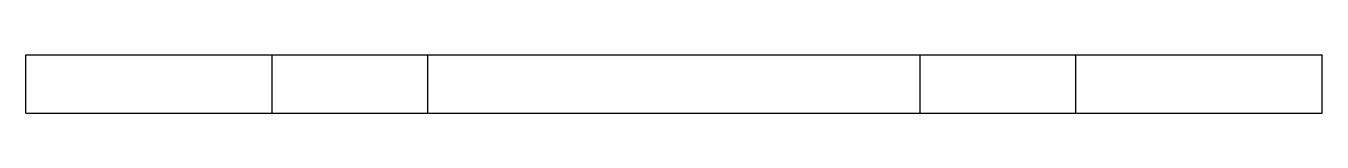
# Model space of a CAD drawing. Header units: millimetres. Extents: x 0 to 200, y 0 to 9.
import ezdxf

# ---------------------------------------------------------------- set-up
doc = ezdxf.new("R2010")
doc.units = ezdxf.units.MM

msp = doc.modelspace()

# ---------------------------------------------------------------- linework, layer by layer
at = {"layer": 'F1', "ltscale": 0.3}
for p, q in [((0, 9), (50, 9)), ((0, 0), (0, 9)), ((38, 0), (38, 9)), ((50, 9), (150, 9)), ((62, 0), (62, 9)), ((138, 0), (138, 9)), ((150, 9), (200, 9)), ((162, 0), (162, 9)), ((200, 0), (200, 9)), ((0, 0), (50, 0)), ((50, 0), (150, 0)), ((150, 0), (200, 0))]:
    msp.add_line(p, q, dxfattribs=at)

doc.saveas('drawing.dxf')
